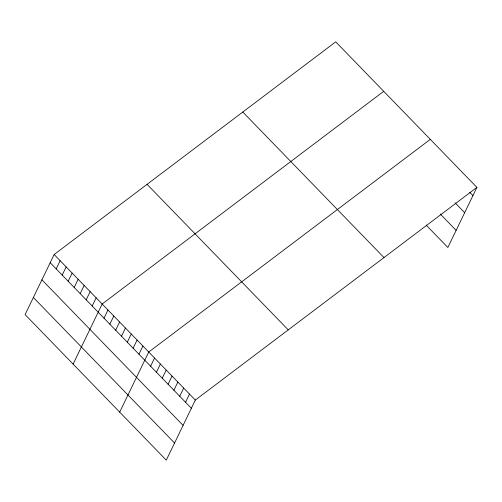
<?xml version="1.0" encoding="UTF-8"?>
<svg xmlns="http://www.w3.org/2000/svg" width="502" height="502" viewBox="0 0 502 502"><rect width="100%" height="100%" fill="white"/><g stroke="black" fill="none" stroke-linecap="round" stroke-linejoin="round"><path stroke-width="0.75" d="M54.147 254.52L25.1 314.61L166.281 460.152L195.328 400.063L476.9 187.39L335.719 41.848L54.147 254.52L195.328 400.063M56.186 268.896L60.146 260.707M62.192 275.083L66.151 266.895M68.19 281.271L72.15 273.075M74.189 287.451L78.149 279.263M80.188 293.639L84.148 285.45M86.187 299.826L90.147 291.637M92.192 306.007L96.152 297.818M73.104 364.094L102.151 304.005L383.723 91.333M104.014 318.199L107.974 310.01M109.838 324.204L113.797 316.015M115.661 330.203L119.62 322.014M121.484 336.208L125.444 328.019M127.307 342.213L131.267 334.025M133.13 348.219L137.09 340.023M138.954 354.217L142.913 346.029M119.689 412.123L148.736 352.034L430.308 139.361M150.606 366.228L154.56 358.039M156.429 372.227L160.389 364.038M162.253 378.232L166.212 370.043M168.076 384.237L172.035 376.048M173.899 390.242L177.859 382.053M179.722 396.241L183.682 388.052M185.545 402.246L189.505 394.057M476.9 187.39L447.853 247.48L426.148 225.103M469.765 192.304L472.94 195.579M455.132 202.883L464.664 212.704M440.248 213.977L456.13 230.349M242.799 112.034L383.98 257.57M147.067 184.341L288.248 329.877M50.187 262.709L191.369 408.251M41.911 279.84L183.092 425.376M33.377 297.485L174.558 443.021"/></g></svg>
